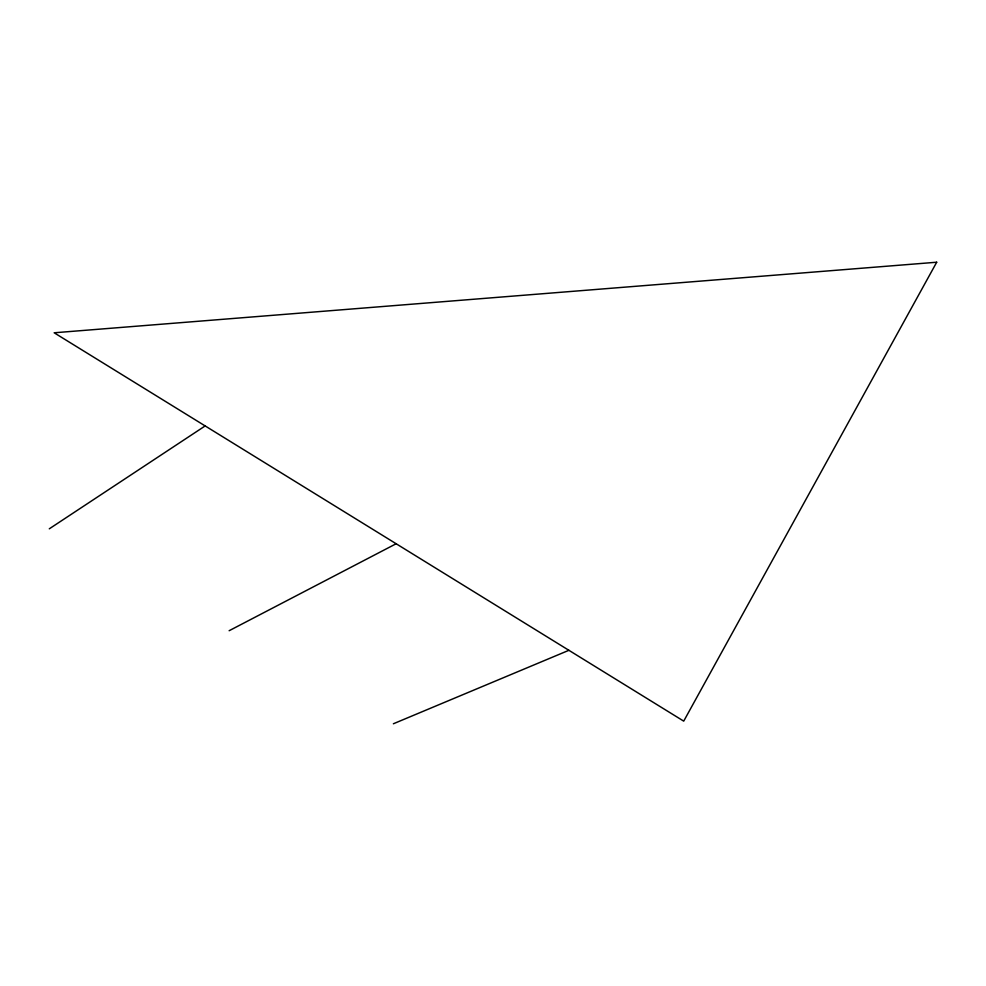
<?xml version="1.0" encoding="UTF-8"?>
<svg xmlns="http://www.w3.org/2000/svg" width="986" height="986" viewBox="0 0 986 986"><rect width="100%" height="100%" fill="white"/><g stroke="black" fill="none" stroke-linecap="round" stroke-linejoin="round"><path stroke-width="1.48" d="M49.3 528.816L205.162 425.927M229.146 630.72L396.15 543.742M393.377 723.773L568.897 650.304M936.7 262.227L683.717 721.136L54.168 332.787L936.7 262.227"/></g></svg>
